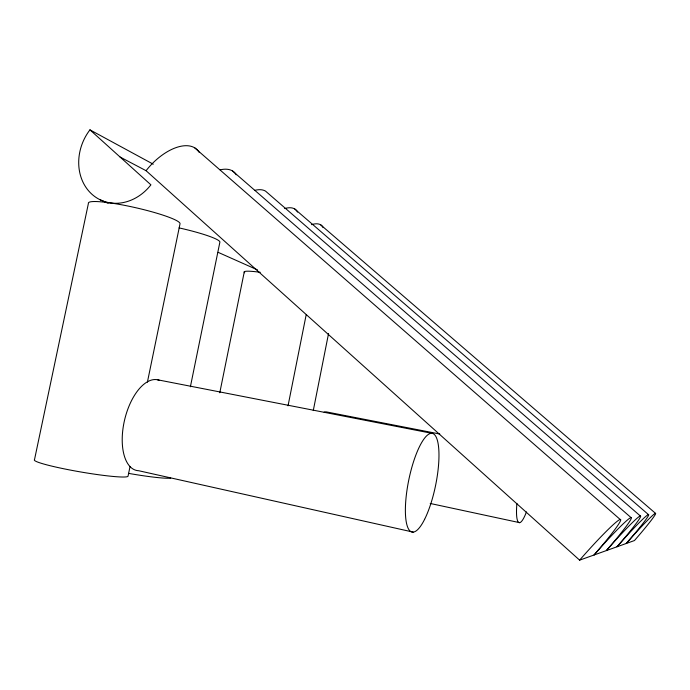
<?xml version="1.0" encoding="UTF-8"?>
<svg xmlns="http://www.w3.org/2000/svg" width="690" height="690" viewBox="0 0 690 690"><rect width="100%" height="100%" fill="white"/><g stroke="black" fill="none" stroke-linecap="round" stroke-linejoin="round"><path stroke-width="1.03" d="M313.277 410.576L328.544 333.546M288.032 405.841L306.144 314.942M190.388 386.771L219.834 242.38A43.367 5.149 12.5 0 0 179.064 227.898M219.782 392.765L244.295 271.765M130.013 466.613L128.055 476.117A47.567 3.95 9.8 0 1 78.755 471.624A47.567 3.95 9.8 0 1 34.5 459.687L88.406 203.429A46.998 5.891 12.8 0 1 133.8 207.285A46.998 5.891 12.8 0 1 180.012 223.853L147.401 382.174M579.617 560.151L634.455 540.546A38.079 2.105 -48.6 0 0 655.379 513.369A38.079 2.105 -48.6 0 0 626.287 543.461A40.589 2.389 -48.5 0 0 648.281 514.602A40.589 2.389 -48.5 0 0 617.007 546.782A43.453 2.743 -48.5 0 0 640.165 516.008A43.453 2.743 -48.5 0 0 606.363 550.586A46.765 3.174 -48.5 0 0 630.815 517.638A46.765 3.174 -48.5 0 0 594.047 554.993A50.62 3.717 -48.4 0 0 619.905 519.536A50.62 3.717 -48.4 0 0 579.617 560.151L146.073 170.697L120.069 157.018M439.772 434.01L326.577 411.947A33.905 12.178 -78.1 0 0 324.102 412.137M157.38 379.75L432.251 433.389M430.215 503.467L519.63 522.658M413.241 532.119L138.681 470.727A46.541 23.158 -76.7 0 1 124.45 420.555A46.541 23.158 -76.7 0 1 159.312 380.294M100.291 199.85L108.149 203.352M218.161 252.35L257.456 269.859M89.95 129.849L150.912 184.842A47.23 40.581 -65 0 1 91.882 194.209A47.23 40.581 -65 0 1 89.95 129.849L153.258 164.203M320.669 224.828L655.5 513.334M294.734 208.984L648.419 514.559M640.337 515.965L265.572 191.156A38.252 17.88 -48.5 0 0 254.463 190.431M232.53 170.965L631.031 517.578M194.77 147.893L620.181 519.458M146.073 170.697A43.694 23.322 -47.8 0 1 199.048 152.223M284.711 208.553A36.009 15.853 -48.7 0 1 297.502 212.089M311.561 224.647A34.017 14.145 -48.8 0 1 323.093 227.648M170.689 478.101A43.85 3.45 10 0 1 128.504 473.366M244.709 272.783A34.716 3.485 11.7 0 1 260.285 272.317M220.127 169.861A40.788 20.329 -48.2 0 1 236.196 174.812M526.427 511.945A35.897 6.788 -79 0 1 516.905 503.415M424.609 519.32A50.361 13.679 -78.4 0 0 435.364 435.683A50.361 13.679 -78.4 0 0 406.565 493.195A50.361 13.679 -78.4 0 0 424.609 519.32"/></g></svg>
